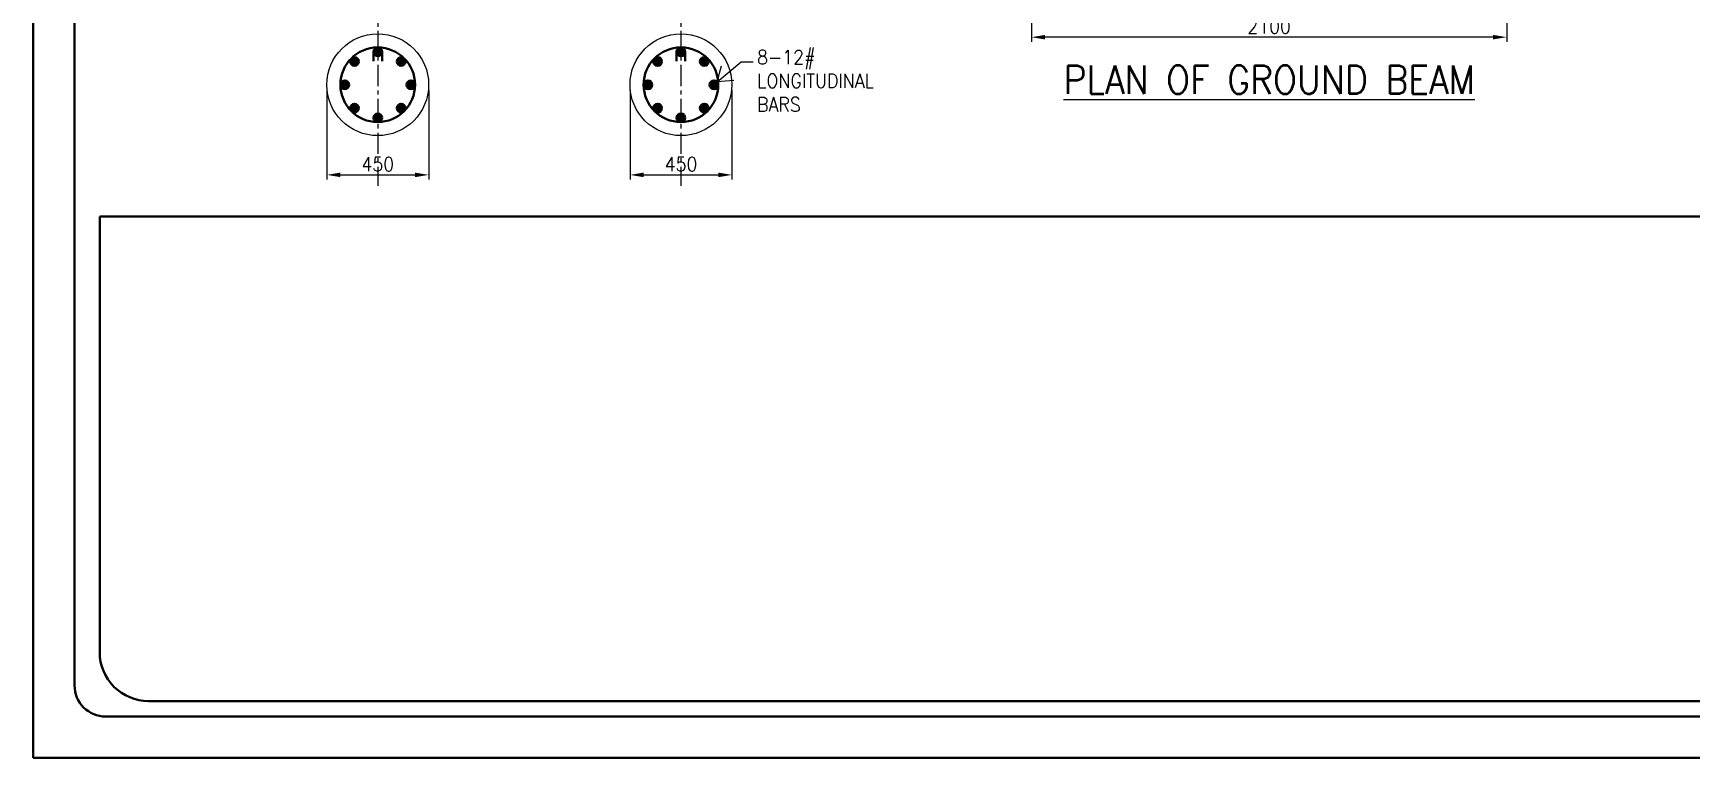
# Model space of a CAD drawing. Header units: millimetres. Extents: x 0 to 1124626, y -157535 to 82123.
# Drawn here: x 436268 to 450911, y 351 to 6756 of the extents above; entities that cross this region are included whole.
import ezdxf
from ezdxf.enums import TextEntityAlignment as Align

# ---------------------------------------------------------------- set-up
doc = ezdxf.new("R2010")
doc.units = ezdxf.units.MM
doc.header["$MEASUREMENT"] = 0
doc.linetypes.add('CENTER', pattern=[2, 1.25, -0.25, 0.25, -0.25])
for name, color, linetype, lineweight in [('CN', 253, 'Continuous', 15), ('Dim', 6, 'Continuous', 13), ('rSHEET', 2, 'Continuous', 30), ('STEEL', 240, 'Continuous', 30), ('Text', 7, 'Continuous', 15), ('TITLE TEXT', 50, 'Continuous', 18)]:
    doc.layers.add(name, color=color, linetype=linetype, lineweight=lineweight)
doc.styles.add('MtX_romans_shx', font='romans.shx')
doc.styles.add('style1', font='romans.shx', dxfattribs={"width": 0.9, "height": 300})
doc.dimstyles.new('2.0 DIM-1', dxfattribs={"dimscale": 40, "dimtxt": 125, "dimasz": 3, "dimexe": 1, "dimexo": 1.2, "dimgap": 0.8, "dimtad": 1, "dimdec": 0, "dimlfac": 0.5, "dimzin": 1, "dimdsep": 46, "dimtxsty": 'style1', "dimcen": 2, "dimclrd": 8, "dimclre": 8, "dimclrt": 7, "dimadec": 0, "dimazin": 0, "dimtfac": 1, "dimtdec": 0, "dimtofl": 0, "dimtmove": 1, "dimatfit": 3, "dimfxl": 1, "dimtolj": 1, "dimtzin": 0, "dimlwd": 9, "dimlwe": 9, "dimarcsym": 1})
doc.dimstyles.new('Copy of DIM-1', dxfattribs={"dimscale": 40, "dimtxt": 125, "dimasz": 3, "dimexe": 1, "dimexo": 1.2, "dimgap": 0.8, "dimtad": 1, "dimdec": 0, "dimzin": 1, "dimdsep": 46, "dimtxsty": 'style1', "dimcen": 2, "dimclrd": 8, "dimclre": 8, "dimclrt": 7, "dimadec": 0, "dimazin": 0, "dimtfac": 1, "dimtdec": 0, "dimtofl": 0, "dimtmove": 1, "dimatfit": 3, "dimfxl": 1, "dimtolj": 1, "dimtzin": 0, "dimlwd": 9, "dimlwe": 9, "dimarcsym": 1})

# ---------------------------------------------------------------- blocks, each defined once
blk = doc.blocks.new('*D620')
at = {"layer": 'DEFPOINTS', "color": 0, "ltscale": 20, "transparency": 16777216}
for p in [(438864, 6300), (439764, 6300), (439764, 5503)]:
    blk.add_point(p, dxfattribs=at)
at = {"layer": 'Dim', "color": 8, "lineweight": 9, "ltscale": 20, "transparency": 16777216}
for p, q in [((438864, 6252), (438864, 5463)), ((439764, 6252), (439764, 5463)), ((438984, 5503), (439644, 5503))]:
    blk.add_line(p, q, dxfattribs=at)
at = {"layer": 'Dim', "color": 8, "ltscale": 20, "transparency": 16777216}
for points in [[(438984, 5523), (438984, 5483), (438864, 5503)], [(439644, 5483), (439644, 5523), (439764, 5503)]]:
    blk.add_solid(points, dxfattribs=at)
at = {"layer": 'Dim', "color": 7, "ltscale": 20, "transparency": 16777216, "insert": (439314, 5598), "char_height": 125, "attachment_point": 5, "style": 'style1'}
blk.add_mtext('\\A1;450', dxfattribs=at)
blk = doc.blocks.new('*D623')
at = {"layer": 'DEFPOINTS', "color": 0, "ltscale": 20, "transparency": 16777216}
for p in [(445092, 6974), (449292, 6974), (445092, 6720)]:
    blk.add_point(p, dxfattribs=at)
at = {"layer": 'Dim', "color": 8, "lineweight": 9, "ltscale": 20, "transparency": 16777216}
for p, q in [((445092, 6926), (445092, 6680)), ((449292, 6926), (449292, 6680)), ((449172, 6720), (445212, 6720))]:
    blk.add_line(p, q, dxfattribs=at)
at = {"layer": 'Dim', "color": 8, "ltscale": 20, "transparency": 16777216}
for points in [[(445212, 6740), (445212, 6700), (445092, 6720)], [(449172, 6700), (449172, 6740), (449292, 6720)]]:
    blk.add_solid(points, dxfattribs=at)
at = {"layer": 'Dim', "color": 7, "ltscale": 20, "transparency": 16777216, "insert": (447192, 6815), "char_height": 125, "attachment_point": 5, "style": 'style1'}
blk.add_mtext('\\A1;2100', dxfattribs=at)
blk = doc.blocks.new('*D630')
at = {"layer": 'DEFPOINTS', "color": 0, "ltscale": 20, "transparency": 16777216}
for p in [(441544, 6300), (442444, 6300), (442444, 5503)]:
    blk.add_point(p, dxfattribs=at)
at = {"layer": 'Dim', "color": 8, "lineweight": 9, "ltscale": 20, "transparency": 16777216}
for p, q in [((441544, 6252), (441544, 5463)), ((442444, 6252), (442444, 5463)), ((441664, 5503), (442324, 5503))]:
    blk.add_line(p, q, dxfattribs=at)
at = {"layer": 'Dim', "color": 8, "ltscale": 20, "transparency": 16777216}
for points in [[(441664, 5523), (441664, 5483), (441544, 5503)], [(442324, 5483), (442324, 5523), (442444, 5503)]]:
    blk.add_solid(points, dxfattribs=at)
at = {"layer": 'Dim', "color": 7, "ltscale": 20, "transparency": 16777216, "insert": (441994, 5598), "char_height": 125, "attachment_point": 5, "style": 'style1'}
blk.add_mtext('\\A1;450', dxfattribs=at)

msp = doc.modelspace()

# ---------------------------------------------------------------- hatches: boundary and pattern name
at = {"layer": 'STEEL', "ltscale": 20}
for points in [[(439352.0136, 6591.2667, 1), (439275.3911, 6591.2667, 1)], [(442032.0281, 6591.2667, 1), (441955.4056, 6591.2667, 1)], [(439134.5374, 6532.9232, 1), (439080.3571, 6478.7429, 1)], [(439547.0476, 6478.7429, 1), (439492.8673, 6532.9232, 1)], [(441814.5519, 6532.9232, 1), (441760.3716, 6478.7429, 1)], [(442227.0621, 6478.7429, 1), (442172.8818, 6532.9232, 1)], [(439022.0136, 6337.8893, 1), (439022.0136, 6261.2667, 1)], [(439605.3911, 6261.2667, 1), (439605.3911, 6337.8893, 1)], [(441702.0281, 6337.8893, 1), (441702.0281, 6261.2667, 1)], [(442285.4056, 6261.2667, 1), (442285.4056, 6337.8893, 1)], [(439080.3571, 6120.4131, 1), (439134.5374, 6066.2328, 1)], [(439275.3911, 6007.8893, 1), (439352.0136, 6007.8893, 1)], [(439492.8673, 6066.2328, 1), (439547.0476, 6120.4131, 1)], [(441760.3716, 6120.4131, 1), (441814.5519, 6066.2328, 1)], [(441955.4056, 6007.8893, 1), (442032.0281, 6007.8893, 1)], [(442172.8818, 6066.2328, 1), (442227.0621, 6120.4131, 1)]]:
    msp.add_hatch(color=256, dxfattribs=at).paths.add_polyline_path(points)

# ---------------------------------------------------------------- linework, layer by layer
at = {"layer": 'CN', "linetype": 'CENTER', "ltscale": 150}
for p, q in [((439313.7024, 16675.1156), (439313.7024, 5406.7991)), ((441993.7168, 16675.1156), (441993.7168, 5406.7991))]:
    msp.add_line(p, q, dxfattribs=at)
at = {"layer": 'Dim', "ltscale": 20}
for centre in [(439313.7024, 6299.578), (441993.7168, 6299.578)]:
    msp.add_circle(centre, 450, dxfattribs=at)
at = {"layer": 'rSHEET'}
msp.add_lwpolyline([(436267.8926, 350.5576), (474688.0635, 350.5576), (474688.0635, 27516.3626), (436267.8926, 27516.3626)], close=True, dxfattribs=at)
for points in [[(436908.2288, 715.7779), (474047.7273, 715.7779, 0.4142135624), (474322.1571, 990.2077), (474322.1571, 26876.7125, 0.4142135624), (474047.7273, 27151.1423), (436908.2288, 27151.1423, 0.4142135624), (436633.799, 26876.7125), (436633.799, 990.2077, 0.4142135624)], [(436856.0625, 5133.907), (469133.4498, 5133.907), (469133.4498, 1284.1115, -0.4142135624), (468702.2616, 852.9233), (437287.2507, 852.9233, -0.4142135624), (436856.0625, 1284.1115)]]:
    msp.add_lwpolyline(points, format="xyb", close=True, dxfattribs=at)
at = {"layer": 'STEEL', "ltscale": 20}
for points in [[(439352.0136, 6509.0051), (439352.0136, 6591.2667, 1), (439275.3911, 6591.2667), (439275.3911, 6509.0051)], [(442032.0281, 6509.0051), (442032.0281, 6591.2667, 1), (441955.4056, 6591.2667), (441955.4056, 6509.0051)]]:
    msp.add_lwpolyline(points, format="xyb", dxfattribs=at)
for centre, radius in [((439313.7024, 6299.578), 330), ((439313.7024, 6591.2667), 38.3113), ((441993.7168, 6299.578), 330), ((441993.7168, 6591.2667), 38.3113), ((439107.4473, 6505.8331), 38.3113), ((439519.9574, 6505.8331), 38.3113), ((441787.4618, 6505.8331), 38.3113), ((442199.9719, 6505.8331), 38.3113), ((439022.0136, 6299.578), 38.3113), ((439605.3911, 6299.578), 38.3113), ((441702.0281, 6299.578), 38.3113), ((442285.4056, 6299.578), 38.3113), ((439107.4473, 6093.3229), 38.3113), ((439313.7024, 6007.8893), 38.3113), ((439519.9574, 6093.3229), 38.3113), ((441787.4618, 6093.3229), 38.3113), ((441993.7168, 6007.8893), 38.3113), ((442199.9719, 6093.3229), 38.3113)]:
    msp.add_circle(centre, radius, dxfattribs=at)

# ---------------------------------------------------------------- texts
at = {"layer": 'Text', "ltscale": 20, "insert": (442666.9061, 6605.1783), "char_height": 125, "width": 1577.336222, "attachment_point": 1, "style": 'style1'}
msp.add_mtext('8-12# LONGITUDINAL BARS', dxfattribs=at)
at = {"layer": 'TITLE TEXT', "ltscale": 20, "style": 'MtX_romans_shx', "width": 0.9}
msp.add_text('%%UPLAN OF GROUND BEAM', height=250, dxfattribs=at).set_placement((447192.3834, 6343.5668), align=Align.MIDDLE_CENTER)

# ---------------------------------------------------------------- dimensions: what is measured, and where the dimension line sits
at = {"layer": 'Dim', "ltscale": 20}
for base, p1, p2, picture, middle in [((445092.3834, 6720.0834), (449292.3834, 6973.6121), (445092.3834, 6973.6121), '*D623', (447192.3834, 6814.5834)), ((439763.7024, 5503.3336), (438863.7024, 6299.578), (439763.7024, 6299.578), '*D620', (439313.7024, 5597.8336)), ((442443.7168, 5503.3336), (441543.7168, 6299.578), (442443.7168, 6299.578), '*D630', (441993.7168, 5597.8336))]:
    dim = msp.add_linear_dim(base=base, p1=p1, p2=p2, dimstyle='2.0 DIM-1', dxfattribs=at)
    dim.commit()
    dim.dimension.update_dxf_attribs({"geometry": picture, "text_midpoint": middle})

# ---------------------------------------------------------------- leaders
msp.add_leader([(442314.0848, 6324.9799), (442526.415, 6503.2958), (442630.8116, 6503.2958)], dimstyle='Copy of DIM-1', override={"dimtxt": 125, "dimasz": 3, "dimtad": 0, "dimldrblk": 'Open90'}, dxfattribs=at)

doc.saveas('drawing.dxf')
